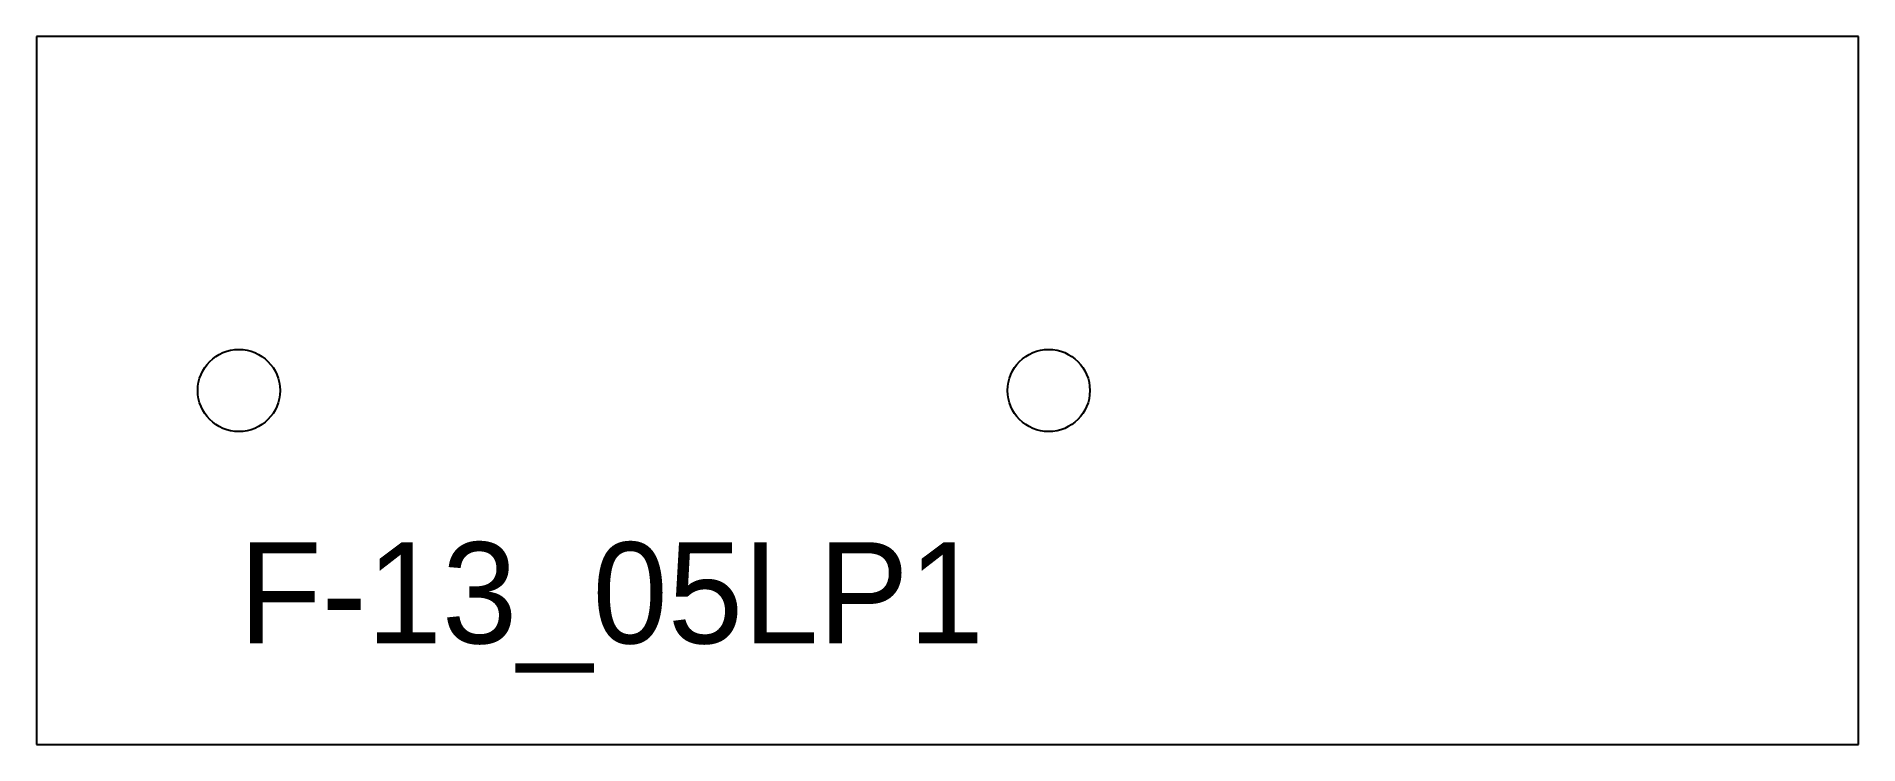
# Model space of a CAD drawing. Extents: x 0 to 18, y 0 to 7.
import ezdxf

# ---------------------------------------------------------------- set-up
doc = ezdxf.new("R2010")
doc.units = 0
doc.header["$MEASUREMENT"] = 0
for name, color, linetype in [('13', 3, 'CONTINUOUS'), ('BURN', 1, 'CONTINUOUS'), ('SCRIBE', 1, 'CONTINUOUS')]:
    doc.layers.add(name, color=color, linetype=linetype)

msp = doc.modelspace()

# ---------------------------------------------------------------- linework, layer by layer
at = {"layer": '13'}
for centre in [(2, 3.5), (10, 3.5)]:
    msp.add_circle(centre, 0.40625, dxfattribs=at)
at = {"layer": 'BURN'}
for p, q in [((18, 6.999999), (0, 6.999999)), ((0, 6.999999), (0, 0)), ((18, 0), (18, 6.999999)), ((0, 0), (18, 0))]:
    msp.add_line(p, q, dxfattribs=at)

# ---------------------------------------------------------------- texts
at = {"layer": 'SCRIBE'}
msp.add_text('F-13_05LP1', height=1, dxfattribs=at).set_placement((2, 1))

doc.saveas('drawing.dxf')
